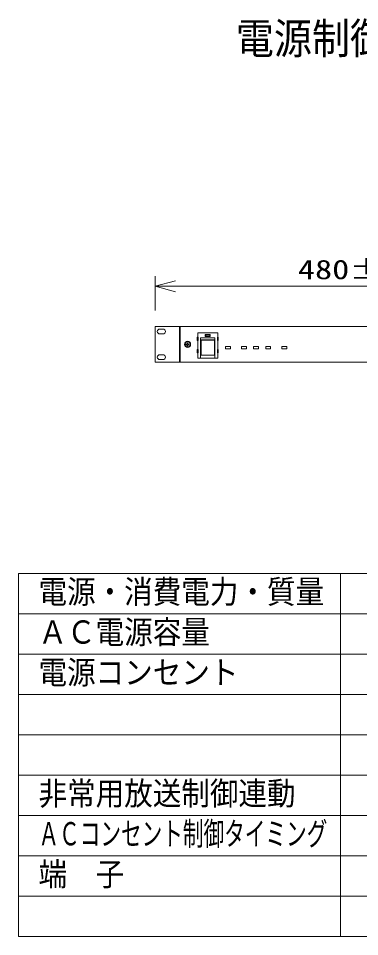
# Model space of a CAD drawing. Units: millimetres on the paper. Extents: x -62 to 64, y -59 to 59.
# Drawn here: x -62.5 to -20.1, y -54.6 to 59.2 of the extents above; entities that cross this region are included whole.
import ezdxf
from ezdxf.enums import TextEntityAlignment as Align

# ---------------------------------------------------------------- set-up
doc = ezdxf.new("R2010")
doc.units = ezdxf.units.MM
for name, color, linetype, lineweight in [('0-0_MOJI1', 7, 'Continuous', 9), ('0-2_WAKU', 4, 'Continuous', 9), ('0-3_GAIKEI', 4, 'Continuous', 9), ('0-4_SUNPO', 7, 'Continuous', 9), ('0-5_0', 7, 'Continuous', 9)]:
    doc.layers.add(name, color=color, linetype=linetype, lineweight=lineweight)
doc.styles.add('ＭＳ ゴシック', font='')
doc.styles.get('ＭＳ ゴシック').set_extended_font_data('MS Gothic')

# ---------------------------------------------------------------- blocks, each defined once
blk = doc.blocks.new('_Open30')
at = {"layer": '0-5_0'}
blk.add_line((0, 0), (-1, 0), dxfattribs=at)
blk.add_lwpolyline([(-1, 0.2679), (0, 0), (-1, -0.2679)], dxfattribs=at)

msp = doc.modelspace()

# ---------------------------------------------------------------- linework, layer by layer
at = {"layer": '0-2_WAKU', "color": 3}
for p, q in [((-62.5, -54.6), (-62.5, -9.6)), ((-62.5, -9.6), (62.5, -9.6)), ((-22.5, -54.6), (-22.5, -9.6)), ((-62.5, -54.6), (62.5, -54.6))]:
    msp.add_line(p, q, dxfattribs=at)
at = {"layer": '0-2_WAKU'}
for p, q in [((-62.5, -14.6), (62.5, -14.6)), ((-62.5, -19.6), (62.5, -19.6)), ((-62.5, -24.6), (62.5, -24.6)), ((-62.5, -29.6), (62.5, -29.6)), ((-62.5, -34.6), (62.5, -34.6)), ((-62.5, -39.6), (62.5, -39.6)), ((-62.5, -44.6), (62.5, -44.6)), ((-62.5, -49.6), (62.5, -49.6))]:
    msp.add_line(p, q, dxfattribs=at)
at = {"layer": '0-3_GAIKEI', "color": 7}
for p, q in [((-45.496, 21.016), (-45.496, 16.616)), ((-45.496, 21.016), (2.524, 21.016)), ((-45.496, 16.616), (-42.496, 16.616)), ((-42.446, 16.716), (-42.496, 16.716)), ((-42.496, 16.716), (-42.496, 16.616)), ((-42.446, 16.716), (-42.446, 16.616)), ((-42.446, 16.616), (-0.526, 16.616))]:
    msp.add_line(p, q, dxfattribs=at)
at = {"layer": '0-3_GAIKEI'}
for p, q in [((-44.546, 20.706), (-44.946, 20.706)), ((-42.496, 21.016), (-42.496, 16.716)), ((-42.446, 21.016), (-42.446, 16.716)), ((-42.446, 21.016), (-42.416, 20.966)), ((-42.416, 20.966), (-42.416, 16.666)), ((-44.946, 20.106), (-44.546, 20.106)), ((-40.281, 19.691), (-40.281, 19.28)), ((-40.226, 19.691), (-40.281, 19.691)), ((-40.226, 20.266), (-37.746, 20.266)), ((-40.226, 19.691), (-40.226, 20.266)), ((-40.226, 19.691), (-40.194, 19.686)), ((-40.194, 19.286), (-40.194, 19.686)), ((-39.879, 19.641), (-38.092, 19.641)), ((-39.879, 19.641), (-39.879, 19.64)), ((-39.879, 19.641), (-39.879, 17.116)), ((-39.292, 19.785), (-38.68, 19.785)), ((-39.236, 19.816), (-39.236, 20.016)), ((-39.236, 20.016), (-38.736, 20.016)), ((-38.736, 19.816), (-39.236, 19.816)), ((-38.736, 20.016), (-38.736, 19.816)), ((-38.68, 19.785), (-38.68, 20.047)), ((-38.136, 17.466), (-38.136, 19.366)), ((-38.092, 19.641), (-38.092, 17.116)), ((-37.746, 20.266), (-37.796, 20.257)), ((-37.746, 19.691), (-37.778, 19.686)), ((-37.778, 19.286), (-37.778, 19.686)), ((-37.746, 19.691), (-37.746, 20.266)), ((-37.69, 19.691), (-37.746, 19.691)), ((-37.69, 19.691), (-37.69, 19.28)), ((-41.565, 18.855), (-41.645, 18.854)), ((-41.645, 18.777), (-41.565, 18.776)), ((-41.565, 18.776), (-41.56, 18.776)), ((-41.524, 18.975), (-41.525, 18.895)), ((-41.525, 18.736), (-41.524, 18.657)), ((-41.446, 18.895), (-41.447, 18.975)), ((-41.447, 18.657), (-41.446, 18.736)), ((-41.406, 18.776), (-41.412, 18.776)), ((-41.327, 18.854), (-41.406, 18.855)), ((-41.406, 18.776), (-41.327, 18.777)), ((-40.226, 19.28), (-40.194, 19.286)), ((-37.778, 19.286), (-37.746, 19.28)), ((-37.69, 19.28), (-37.746, 19.28)), ((-37.746, 18.191), (-37.746, 19.28)), ((-36.792, 18.547), (-36.18, 18.547)), ((-36.792, 18.547), (-36.792, 18.285)), ((-36.791, 18.546), (-36.792, 18.547)), ((-36.18, 18.285), (-36.792, 18.285)), ((-36.18, 18.285), (-36.18, 18.547)), ((-34.792, 18.547), (-34.18, 18.547)), ((-34.792, 18.547), (-34.792, 18.285)), ((-34.791, 18.546), (-34.792, 18.547)), ((-34.18, 18.285), (-34.792, 18.285)), ((-34.18, 18.285), (-34.18, 18.547)), ((-33.292, 18.547), (-32.68, 18.547)), ((-33.292, 18.547), (-33.292, 18.285)), ((-32.68, 18.285), (-33.292, 18.285)), ((-32.68, 18.285), (-32.68, 18.547)), ((-31.792, 18.547), (-31.18, 18.547)), ((-31.792, 18.547), (-31.792, 18.285)), ((-31.18, 18.285), (-31.792, 18.285)), ((-31.18, 18.285), (-31.18, 18.547)), ((-29.792, 18.547), (-29.18, 18.547)), ((-29.792, 18.547), (-29.792, 18.285)), ((-29.791, 18.546), (-29.792, 18.547)), ((-29.18, 18.285), (-29.792, 18.285)), ((-29.18, 18.285), (-29.18, 18.547)), ((-44.946, 17.526), (-44.546, 17.526)), ((-40.281, 18.191), (-40.281, 17.78)), ((-40.226, 18.191), (-40.281, 18.191)), ((-40.226, 17.78), (-40.281, 17.78)), ((-40.226, 18.191), (-40.194, 18.186)), ((-40.226, 17.78), (-40.194, 17.786)), ((-40.226, 17.116), (-40.226, 17.78)), ((-37.746, 17.116), (-40.226, 17.116)), ((-40.194, 17.786), (-40.194, 18.186)), ((-39.836, 17.466), (-38.136, 17.466)), ((-37.746, 18.191), (-37.778, 18.186)), ((-37.778, 17.786), (-37.778, 18.186)), ((-37.69, 18.191), (-37.746, 18.191)), ((-37.69, 17.78), (-37.746, 17.78)), ((-37.69, 18.191), (-37.69, 17.78)), ((-44.546, 16.926), (-44.946, 16.926)), ((-42.446, 16.816), (-42.496, 16.816)), ((-42.416, 16.666), (-42.446, 16.616))]:
    msp.add_line(p, q, dxfattribs=at)
for points in [[(-39.836, 17.466), (-39.836, 19.366), (-38.136, 19.366)], [(-39.292, 19.785), (-39.292, 20.047), (-38.68, 20.047)], [(-40.226, 18.191), (-40.226, 19.28), (-40.281, 19.28)], [(-37.746, 17.116), (-37.746, 17.78), (-37.778, 17.786)]]:
    msp.add_lwpolyline(points, dxfattribs=at)
for radius in [0.379, 0.315]:
    msp.add_circle((-41.486, 18.816), radius, dxfattribs=at)
for centre, radius, start, end in [((-44.946, 20.406), 0.3, 90, 270), ((-44.546, 20.406), 0.3, 270, 90), ((-40.132, 18.816), 1.513, 178.54143, 181.45857), ((-41.566, 18.896), 0.0402, 270, 0), ((-41.566, 18.736), 0.0403, 0, 81.53049), ((-41.486, 17.462), 1.513, 88.54143, 91.45857), ((-41.486, 20.17), 1.513, 268.54143, 271.45857), ((-41.406, 18.896), 0.0403, 180, 270), ((-41.406, 18.736), 0.0404, 98.64524, 180), ((-42.84, 18.816), 1.513, 358.54143, 1.45857), ((-38.987, 169.328), 149.988, 269.68475, 270), ((-190.34, 18.416), 150.531, 359.64744, 0.35256), ((-38.985, 169.328), 149.988, 270, 270.31525), ((112.369, 18.416), 150.531, 179.64744, 180.35256), ((-44.946, 17.226), 0.3, 90, 270), ((-44.546, 17.226), 0.3, 270, 90), ((-38.987, -132.496), 149.988, 90, 90.31525), ((-38.985, -132.497), 149.989, 89.68475, 90)]:
    msp.add_arc(centre, radius, start, end, dxfattribs=at)
at = {"layer": '0-4_SUNPO'}
for p, q in [((-45.496, 23.016), (-45.496, 27.266)), ((-42.996, 26.016), (0.024, 26.016))]:
    msp.add_line(p, q, dxfattribs=at)

# ---------------------------------------------------------------- block references
at = {"layer": '0-4_SUNPO', "xscale": 2.5, "yscale": 2.5, "rotation": 180}
msp.add_blockref('_Open30', (-45.496, 26.016), dxfattribs=at)

# ---------------------------------------------------------------- texts
at = {"layer": '0-0_MOJI1', "style": 'ＭＳ ゴシック'}
for s, height, width, p in [('電源制御ユニット', 3.849, 0.9, (-35.5, 53.66)), ('電源・消費電力・質量', 2.889, 0.9, (-60, -14.155)), ('ＡＣ電源容量', 2.889, 0.9, (-60, -19.155)), ('電源コンセント', 2.889, 0.9, (-60, -24.155)), ('非常用放送制御連動', 2.889, 0.9, (-60, -39.155)), ('ＡＣコンセント制御タイミング', 2.889, 0.65, (-60, -44.155)), ('端\u3000子', 2.889, 0.9, (-60, -49.155))]:
    msp.add_text(s, height=height, dxfattribs=dict(at, width=width)).set_placement(p, align=Align.BOTTOM_LEFT)
at = {"layer": '0-4_SUNPO', "style": 'ＭＳ ゴシック', "width": 1.3}
msp.add_text('480±2', height=2.405, dxfattribs=at).set_placement((-27.795, 26.178), align=Align.BOTTOM_LEFT)

doc.saveas('drawing.dxf')
